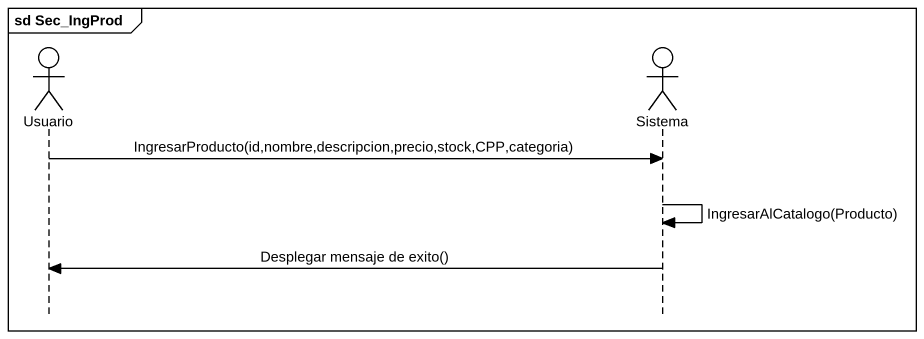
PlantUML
@startuml
mainframe sd Sec_IngProd
hide footbox
actor Usuario
actor Sistema

Usuario -> Sistema : IngresarProducto(id,nombre,descripcion,precio,stock,CPP,categoria)
Sistema -> Sistema : IngresarAlCatalogo(Producto)
Sistema -> Usuario : Desplegar mensaje de exito()
@enduml
